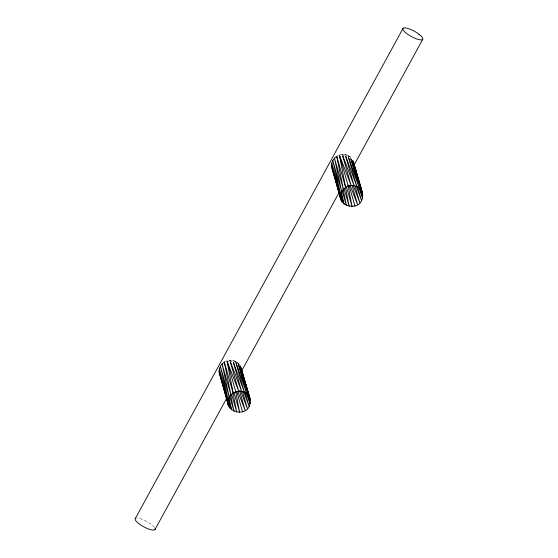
<?xml version="1.0" encoding="UTF-8"?>
<svg xmlns="http://www.w3.org/2000/svg" width="558" height="558" viewBox="0 0 558 558"><rect width="100%" height="100%" fill="white"/><g stroke="black" fill="none" stroke-linecap="round" stroke-linejoin="round"><path stroke-width="0.42" stroke-dasharray="2.79 2.09" d="M337.367 155.947L338.692 155.319M224.288 362.065C229.192 358.947 236.355 359.917 239.766 364.786L237.659 363.467M339.355 155.005C343.065 153.862 347.243 154.489 350.298 156.931L350.905 159.051M350.298 156.931L345.158 154.58L348.666 156.777M342.57 155.584L342.242 154.433L344.537 155.48M238.426 364.395L237.882 362.735L232.749 360.384L236.955 363.028M230.321 361.975L229.826 360.245L232.121 361.291M229.282 361.884L226.946 360.817L227.259 361.912M342.242 154.433L344.335 155.745M229.826 360.245L231.919 361.556M348.471 157.056L347.906 155.424L348.338 156.931M237.882 362.735L238.294 364.151M235.497 361.235L236.146 363.495M154.461 527.477A11.32 3.041 28.6 0 0 143.992 520.14A11.32 3.041 28.6 0 0 137.303 518.082"/><path stroke-width="0.84" d="M334.354 175.149L340.903 199.555L331.501 165.789C331.403 161.946 333.517 158.339 336.704 156.261L345.611 187.328C325.949 204.723 366.069 216.936 362.323 192.503L353.409 161.429M135.238 518.682L402.981 28.5M155.019 529.5L226.862 397.973M241.9 370.442L338.804 193.026M354.26 164.729L422.762 39.318M240.993 367.241L249.907 398.307C253.653 422.741 213.533 410.535 233.202 393.139L224.288 362.065C220.284 364.59 218.087 369.71 219.58 374.292M354.156 164.959L362.323 192.503C360.077 185.835 351.275 183.589 345.611 187.328L339.522 155.856M241.495 369.933L249.907 398.307C247.661 391.639 238.859 389.393 233.202 393.139L227.106 361.668M339.669 155.808L351.149 185.507L342.738 156.163M350.11 185.389L357.608 204.73L352.126 185.591M227.252 361.619L238.74 391.311L230.321 361.975M237.694 391.193L245.199 410.535L239.473 390.565M353.353 185.835L359.861 202.882L354.937 185.709M240.631 390.83L247.445 408.686L242.521 391.521M342.849 156.038L354.072 185.647L345.772 156.7M230.433 361.842L241.656 391.458L233.356 362.512M356.248 186.191L361.549 200.573L357.559 186.672M243.839 391.995L249.133 406.377L244.913 391.66M345.758 156.212L356.82 186.498L348.555 157.684M233.342 362.023L244.404 392.309L236.146 363.495M358.871 187.383L362.554 197.951L359.743 188.137M246.455 393.195L250.137 403.762L247.327 393.948M348.757 157.872L359.212 187.997L350.905 159.051M236.062 362.86L246.796 393.809L238.496 364.862M350.836 158.584L361.089 190.048L352.677 160.704M238.426 364.395L248.673 395.859L240.261 366.515M360.719 188.723L362.819 195.195L353.988 164.408M248.045 393.725L250.403 401.007L241.572 370.212M352.67 160.613L362.323 192.503M240.01 365.602L249.907 398.307M348.987 185.165L354.958 205.979M339.676 156.107L348.269 186.079M346.462 186.993L352.07 206.551L348.004 185.172M343.937 188.213L349.155 206.404L345.43 187.181M342.159 190.745L346.406 205.56L342.982 188.771M340.694 192.482L344.014 204.061L341.224 191.387M336.062 180.82L336.76 183.261M340.031 194.672L342.138 202.01L340.129 193.717M331.501 165.789L340.408 196.862L331.759 163.034L340.673 194.107L332.763 160.418L341.677 191.485L334.451 158.109L343.365 189.176L336.704 156.261M331.996 168.488L340.903 199.555M236.815 391.807L242.542 411.79M227.259 361.912L235.853 391.883M234.053 392.797L239.661 412.362L235.748 391.835M231.521 394.018L236.738 412.216L233.014 392.992M229.505 395.727L233.99 411.372L230.566 394.576M228.515 399.116L231.598 409.865L228.808 397.191M222.244 381.735L222.942 384.183M226.688 397.219L227.385 399.668M227.852 401.3L229.722 407.814L227.915 400.358M219.894 375.395L228.487 405.366L223.298 386.003M228.487 405.366L219.085 371.6L227.992 402.667L219.35 368.845L228.257 399.912L220.354 366.222L229.261 397.296L222.042 363.914L230.949 394.987L224.288 362.065M222.168 381.798L222.844 384.322M155.068 528.635A11.32 3.041 28.6 0 1 149.956 529.479A11.32 3.041 28.6 0 1 138.851 523.662A11.32 3.041 28.6 0 1 135.957 518.166M419.093 34.31A11.32 3.041 28.6 0 1 422.483 39.618A11.32 3.041 28.6 0 1 413.987 37.86A11.32 3.041 28.6 0 1 403.232 28.165A11.32 3.041 28.6 0 1 419.121 34.31"/></g></svg>
